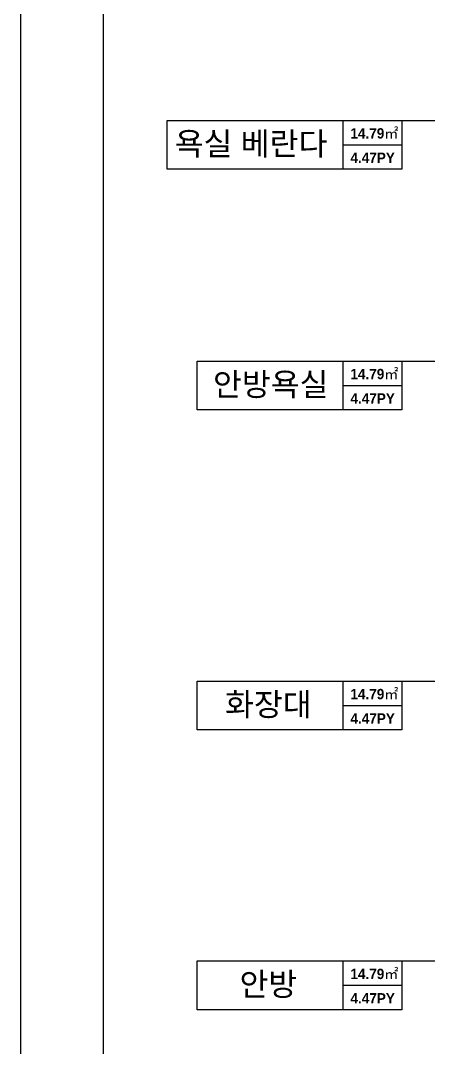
# Model space of a CAD drawing. Header units: millimetres. Extents: x 359270 to 411470, y 57550 to 89768.
# Drawn here: x 385970 to 388924, y 65704 to 73148 of the extents above; entities that cross this region are included whole.
import ezdxf
from ezdxf.enums import TextEntityAlignment as Align

# ---------------------------------------------------------------- set-up
doc = ezdxf.new("R2010")
doc.units = ezdxf.units.MM
doc.header["$LTSCALE"] = 100
doc.layers.get('DEFPOINTS').update_dxf_attribs({"color": 248})
for name, color, linetype in [('0-ELC TEXT', 7, 'Continuous'), ('03-TEXT', 3, 'Continuous'), ('FORM(YOURNAME)-1', 1, 'Continuous'), ('FORM(YOURNAME)-11', 1, 'Continuous')]:
    doc.layers.add(name, color=color, linetype=linetype)
doc.styles.add('YOURNAME', font='HY울릉도M.TTF')
doc.styles.add('넥슨고딕', font='NEXONLv1GothicBold.ttf')
doc.styles.add('코레일둥고', font='Korail_Round_Gothic_Medium.ttf')

# ---------------------------------------------------------------- blocks, each defined once
blk = doc.blocks.new('FORM-ELEVATION')
at = {"layer": 'DEFPOINTS', "color": 158}
for points in [[(-10309, -21692), (71691, -21692), (71691, 35708), (-10309, 35708)], [(-8309, 33708), (61071, 33708), (61071, -19692), (-8309, -19692)]]:
    blk.add_lwpolyline(points, close=True, dxfattribs=at)
at = {"layer": 'FORM(YOURNAME)-11', "color": 3, "style": 'YOURNAME'}
for tag, height, p in [('1', 450, (71041, -1219)), ('2', 450, (71041, -1863)), ('3', 450, (71041, -3150)), ('4', 450, (71041, -5081)), ('5', 515, (71041, -7398)), ('6', 515, (71041, -9650)), ('7', 515, (71041, -11903)), ('8', 515, (71041, -14155)), ('9', 515, (71041, -16408)), ('10', 515, (66791, -18596)), ('11', 515, (71041, -18660)), ('12', 515, (66791, -20848)), ('13', 515, (71041, -20848))]:
    blk.add_attdef(tag, text='', height=height, dxfattribs=at).set_placement(p, align=Align.MIDDLE_RIGHT)

msp = doc.modelspace()

# ---------------------------------------------------------------- linework, layer by layer
at = {"layer": '0-ELC TEXT'}
for p, q in [((388307.2, 72070.7), (388307.2, 72424.4)), ((388731.9, 72424.4), (389365.6, 72424.4)), ((388307.2, 72247.6), (388731.9, 72247.6)), ((388307.2, 70326), (388307.2, 70679.8)), ((388731.9, 70679.8), (389365.6, 70679.8)), ((388307.2, 70502.9), (388731.9, 70502.9)), ((388307.2, 68005.8), (388307.2, 68359.6)), ((388731.9, 68359.6), (389365.6, 68359.6)), ((388307.2, 68182.7), (388731.9, 68182.7)), ((388307.2, 65977.2), (388307.2, 66331)), ((388731.9, 66331), (389365.6, 66331)), ((388307.2, 66154.1), (388731.9, 66154.1))]:
    msp.add_line(p, q, dxfattribs=at)
for points in [[(387031.2, 72424.4), (388731.9, 72424.4), (388731.9, 72070.7), (387031.2, 72070.7)], [(387250, 70679.8), (388731.9, 70679.8), (388731.9, 70326), (387250, 70326)], [(387250, 68359.6), (388731.9, 68359.6), (388731.9, 68005.8), (387250, 68005.8)], [(387250, 66331), (388731.9, 66331), (388731.9, 65977.2), (387250, 65977.2)]]:
    msp.add_lwpolyline(points, close=True, dxfattribs=at)

# ---------------------------------------------------------------- block references
at = {"layer": 'FORM(YOURNAME)-1', "xscale": 0.3, "yscale": 0.3, "zscale": 0.3}
msp.add_blockref('FORM-ELEVATION', (389062.6, 64957.5), dxfattribs=at)

# ---------------------------------------------------------------- texts
at = {"layer": '03-TEXT'}
for s, height, style, p in [('욕실 베란다', 166.67, '코레일둥고', (387639.2, 72172.2)), ('14.79㎡', 75, '넥슨고딕', (388532.9, 72292.6)), ('4.47PY', 75, '넥슨고딕', (388520, 72115.8)), ('안방욕실', 166.67, '코레일둥고', (387781.8, 70427.5)), ('14.79㎡', 75, '넥슨고딕', (388532.9, 70548)), ('4.47PY', 75, '넥슨고딕', (388520, 70371.1)), ('화장대', 166.67, '코레일둥고', (387764.7, 68107.3)), ('14.79㎡', 75, '넥슨고딕', (388532.9, 68227.8)), ('4.47PY', 75, '넥슨고딕', (388520, 68050.9)), ('안방', 166.67, '코레일둥고', (387764.7, 66078.7)), ('14.79㎡', 75, '넥슨고딕', (388532.9, 66199.2)), ('4.47PY', 75, '넥슨고딕', (388520, 66022.3))]:
    msp.add_text(s, height=height, dxfattribs=dict(at, style=style)).set_placement(p, align=Align.CENTER)

doc.saveas('drawing.dxf')
